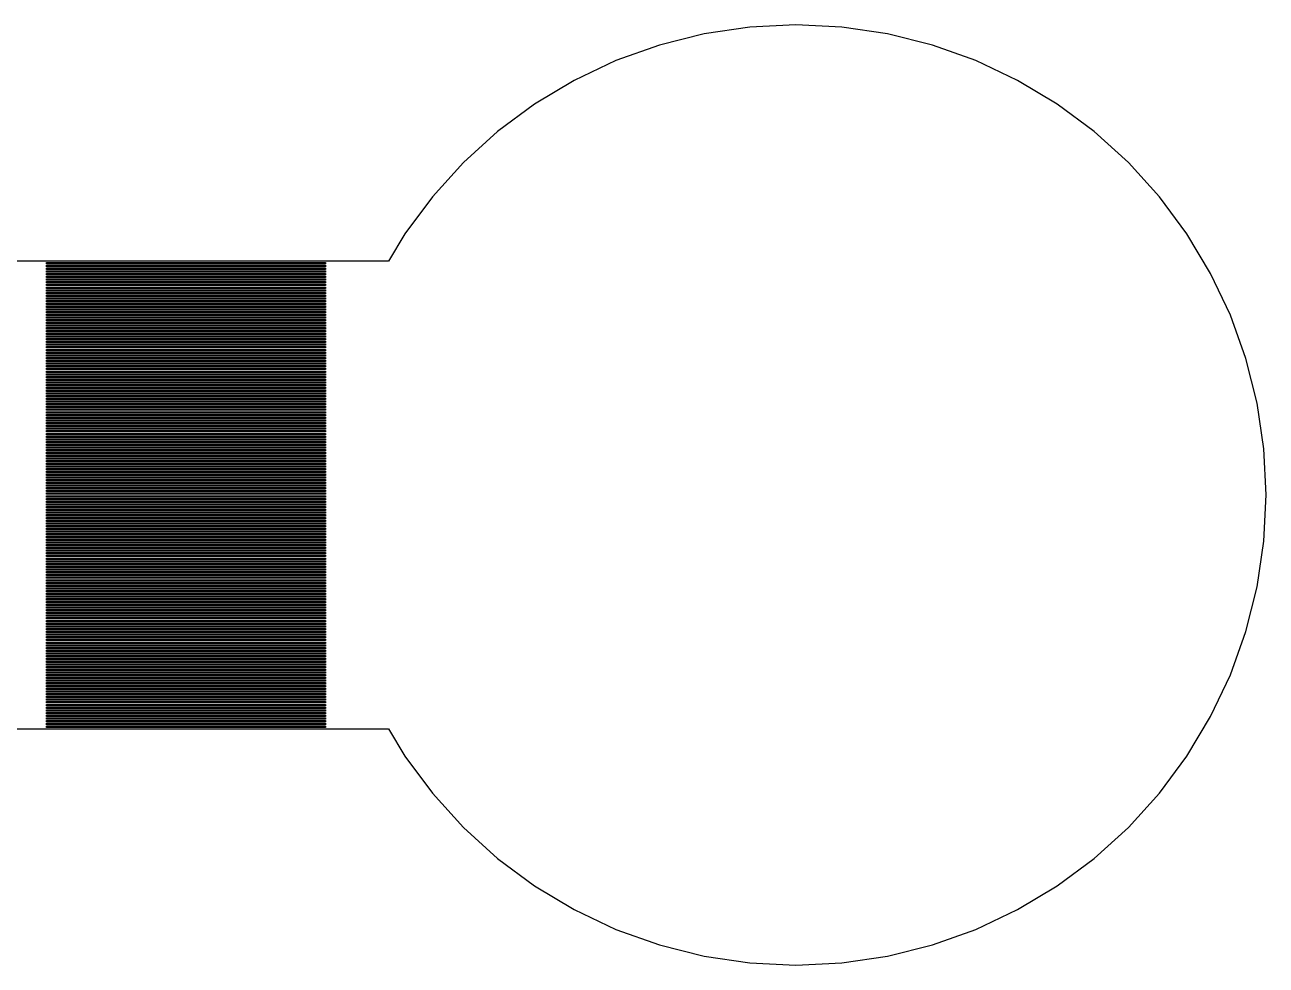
# Model space of a CAD drawing. Extents: x 0 to 105, y -4 to 66.
# Drawn here: x 24.31 to 33.47, y -3.97 to 2.97 of the extents above; entities that cross this region are included whole.
import ezdxf

# ---------------------------------------------------------------- set-up
doc = ezdxf.new("R2010")
doc.units = 0

msp = doc.modelspace()

# ---------------------------------------------------------------- linework, layer by layer
for p, q in [((29.6599, 2.95328), (29.323, 2.90332)), ((30, 2.96999), (29.6599, 2.95328)), ((30.3401, 2.95328), (30, 2.96999)), ((30.677, 2.90332), (30.3401, 2.95328)), ((29.323, 2.90332), (28.9927, 2.82057)), ((31.0073, 2.82057), (30.677, 2.90332)), ((28.9927, 2.82057), (28.6721, 2.70586)), ((31.3279, 2.70586), (31.0073, 2.82057)), ((28.6721, 2.70586), (28.3642, 2.56026)), ((31.6357, 2.56026), (31.3279, 2.70586)), ((28.3642, 2.56026), (28.0722, 2.38519)), ((31.9278, 2.38519), (31.6357, 2.56026)), ((28.0722, 2.38519), (27.7986, 2.18234)), ((32.2013, 2.18234), (31.9278, 2.38519)), ((27.7986, 2.18234), (27.5463, 1.95366)), ((32.4537, 1.95366), (32.2013, 2.18234)), ((27.5463, 1.95366), (27.3176, 1.70134)), ((32.6823, 1.70134), (32.4537, 1.95366)), ((27.3176, 1.70134), (27.1148, 1.42783)), ((32.8852, 1.42783), (32.6823, 1.70134)), ((27.1148, 1.42783), (26.9932, 1.22499)), ((33.0603, 1.13574), (32.8852, 1.42783)), ((26.9932, 1.22499), (24.0068, 1.22499)), ((24.47, 1.20499), (24.47, 1.215)), ((24.47, 1.215), (26.53, 1.215)), ((26.53, 1.20499), (24.47, 1.20499)), ((24.47, 1.185), (24.47, 1.19499)), ((24.47, 1.19499), (26.53, 1.19499)), ((26.53, 1.215), (26.53, 1.20499)), ((26.53, 1.19499), (26.53, 1.185)), ((26.53, 1.185), (24.47, 1.185)), ((24.47, 1.16499), (24.47, 1.17499)), ((24.47, 1.17499), (26.53, 1.17499)), ((26.53, 1.16499), (24.47, 1.16499)), ((24.47, 1.14499), (24.47, 1.155)), ((24.47, 1.155), (26.53, 1.155)), ((26.53, 1.14499), (24.47, 1.14499)), ((24.47, 1.125), (24.47, 1.13499)), ((24.47, 1.13499), (26.53, 1.13499)), ((26.53, 1.125), (24.47, 1.125)), ((24.47, 1.105), (24.47, 1.11499)), ((24.47, 1.11499), (26.53, 1.11499)), ((26.53, 1.105), (24.47, 1.105)), ((26.53, 1.17499), (26.53, 1.16499)), ((26.53, 1.155), (26.53, 1.14499)), ((26.53, 1.13499), (26.53, 1.125)), ((26.53, 1.11499), (26.53, 1.105)), ((33.2059, 0.827911), (33.0603, 1.13574)), ((24.47, 1.08499), (24.47, 1.09499)), ((24.47, 1.09499), (26.53, 1.09499)), ((26.53, 1.08499), (24.47, 1.08499)), ((24.47, 1.06499), (24.47, 1.075)), ((24.47, 1.075), (26.53, 1.075)), ((26.53, 1.06499), (24.47, 1.06499)), ((24.47, 1.045), (24.47, 1.05499)), ((24.47, 1.05499), (26.53, 1.05499)), ((26.53, 1.045), (24.47, 1.045)), ((24.47, 1.02499), (24.47, 1.03499)), ((24.47, 1.03499), (26.53, 1.03499)), ((26.53, 1.02499), (24.47, 1.02499)), ((24.47, 1.00499), (24.47, 1.015)), ((24.47, 1.015), (26.53, 1.015)), ((26.53, 1.09499), (26.53, 1.08499)), ((26.53, 1.075), (26.53, 1.06499)), ((26.53, 1.05499), (26.53, 1.045)), ((26.53, 1.03499), (26.53, 1.02499)), ((26.53, 1.015), (26.53, 1.00499)), ((26.53, 1.00499), (24.47, 1.00499)), ((24.47, 0.984985), (24.47, 0.994995)), ((24.47, 0.994995), (26.53, 0.994995)), ((26.53, 0.984985), (24.47, 0.984985)), ((24.47, 0.964996), (24.47, 0.974991)), ((24.47, 0.974991), (26.53, 0.974991)), ((26.53, 0.964996), (24.47, 0.964996)), ((24.47, 0.944992), (24.47, 0.954987)), ((24.47, 0.954987), (26.53, 0.954987)), ((26.53, 0.944992), (24.47, 0.944992)), ((24.47, 0.924988), (24.47, 0.934998)), ((24.47, 0.934998), (26.53, 0.934998)), ((26.53, 0.924988), (24.47, 0.924988)), ((26.53, 0.994995), (26.53, 0.984985)), ((26.53, 0.974991), (26.53, 0.964996)), ((26.53, 0.954987), (26.53, 0.944992)), ((26.53, 0.934998), (26.53, 0.924988)), ((24.47, 0.904999), (24.47, 0.914993)), ((24.47, 0.914993), (26.53, 0.914993)), ((26.53, 0.904999), (24.47, 0.904999)), ((24.47, 0.884995), (24.47, 0.894989)), ((24.47, 0.894989), (26.53, 0.894989)), ((26.53, 0.884995), (24.47, 0.884995)), ((24.47, 0.86499), (24.47, 0.875)), ((24.47, 0.875), (26.53, 0.875)), ((26.53, 0.86499), (24.47, 0.86499)), ((24.47, 0.844986), (24.47, 0.854996)), ((24.47, 0.854996), (26.53, 0.854996)), ((26.53, 0.844986), (24.47, 0.844986)), ((24.47, 0.824997), (24.47, 0.834991)), ((24.47, 0.834991), (26.53, 0.834991)), ((26.53, 0.824997), (24.47, 0.824997)), ((26.53, 0.914993), (26.53, 0.904999)), ((26.53, 0.894989), (26.53, 0.884995)), ((26.53, 0.875), (26.53, 0.86499)), ((26.53, 0.854996), (26.53, 0.844986)), ((26.53, 0.834991), (26.53, 0.824997)), ((33.3206, 0.507278), (33.2059, 0.827911)), ((24.47, 0.804993), (24.47, 0.814987)), ((24.47, 0.814987), (26.53, 0.814987)), ((26.53, 0.804993), (24.47, 0.804993)), ((24.47, 0.784988), (24.47, 0.794998)), ((24.47, 0.794998), (26.53, 0.794998)), ((26.53, 0.784988), (24.47, 0.784988)), ((24.47, 0.764999), (24.47, 0.774994)), ((24.47, 0.774994), (26.53, 0.774994)), ((26.53, 0.764999), (24.47, 0.764999)), ((24.47, 0.744995), (24.47, 0.75499)), ((24.47, 0.75499), (26.53, 0.75499)), ((26.53, 0.744995), (24.47, 0.744995)), ((24.47, 0.724991), (24.47, 0.734985)), ((24.47, 0.734985), (26.53, 0.734985)), ((26.53, 0.814987), (26.53, 0.804993)), ((26.53, 0.794998), (26.53, 0.784988)), ((26.53, 0.774994), (26.53, 0.764999)), ((26.53, 0.75499), (26.53, 0.744995)), ((26.53, 0.734985), (26.53, 0.724991)), ((26.53, 0.724991), (24.47, 0.724991)), ((24.47, 0.704987), (24.47, 0.714996)), ((24.47, 0.714996), (26.53, 0.714996)), ((26.53, 0.704987), (24.47, 0.704987)), ((24.47, 0.684998), (24.47, 0.694992)), ((24.47, 0.694992), (26.53, 0.694992)), ((26.53, 0.684998), (24.47, 0.684998)), ((24.47, 0.664993), (24.47, 0.674988)), ((24.47, 0.674988), (26.53, 0.674988)), ((26.53, 0.664993), (24.47, 0.664993)), ((24.47, 0.644989), (24.47, 0.654999)), ((24.47, 0.654999), (26.53, 0.654999)), ((26.53, 0.644989), (24.47, 0.644989)), ((26.53, 0.714996), (26.53, 0.704987)), ((26.53, 0.694992), (26.53, 0.684998)), ((26.53, 0.674988), (26.53, 0.664993)), ((26.53, 0.654999), (26.53, 0.644989)), ((24.47, 0.625), (24.47, 0.634995)), ((24.47, 0.634995), (26.53, 0.634995)), ((26.53, 0.625), (24.47, 0.625)), ((24.47, 0.604996), (24.47, 0.61499)), ((24.47, 0.61499), (26.53, 0.61499)), ((26.53, 0.604996), (24.47, 0.604996)), ((24.47, 0.584991), (24.47, 0.594986)), ((24.47, 0.594986), (26.53, 0.594986)), ((26.53, 0.584991), (24.47, 0.584991)), ((24.47, 0.564987), (24.47, 0.574997)), ((24.47, 0.574997), (26.53, 0.574997)), ((26.53, 0.564987), (24.47, 0.564987)), ((24.47, 0.544998), (24.47, 0.554993)), ((24.47, 0.554993), (26.53, 0.554993)), ((26.53, 0.634995), (26.53, 0.625)), ((26.53, 0.61499), (26.53, 0.604996)), ((26.53, 0.594986), (26.53, 0.584991)), ((26.53, 0.574997), (26.53, 0.564987)), ((26.53, 0.554993), (26.53, 0.544998)), ((26.53, 0.544998), (24.47, 0.544998)), ((24.47, 0.524994), (24.47, 0.534988)), ((24.47, 0.534988), (26.53, 0.534988)), ((26.53, 0.524994), (24.47, 0.524994)), ((24.47, 0.50499), (24.47, 0.514999)), ((24.47, 0.514999), (26.53, 0.514999)), ((26.53, 0.50499), (24.47, 0.50499)), ((24.47, 0.484985), (24.47, 0.494995)), ((24.47, 0.494995), (26.53, 0.494995)), ((26.53, 0.484985), (24.47, 0.484985)), ((24.47, 0.464996), (24.47, 0.474991)), ((24.47, 0.474991), (26.53, 0.474991)), ((26.53, 0.464996), (24.47, 0.464996)), ((26.53, 0.534988), (26.53, 0.524994)), ((26.53, 0.514999), (26.53, 0.50499)), ((26.53, 0.494995), (26.53, 0.484985)), ((26.53, 0.474991), (26.53, 0.464996)), ((33.4033, 0.176956), (33.3206, 0.507278)), ((24.47, 0.444992), (24.47, 0.454987)), ((24.47, 0.454987), (26.53, 0.454987)), ((26.53, 0.444992), (24.47, 0.444992)), ((24.47, 0.424988), (24.47, 0.434998)), ((24.47, 0.434998), (26.53, 0.434998)), ((26.53, 0.424988), (24.47, 0.424988)), ((24.47, 0.404999), (24.47, 0.414993)), ((24.47, 0.414993), (26.53, 0.414993)), ((26.53, 0.404999), (24.47, 0.404999)), ((24.47, 0.384995), (24.47, 0.394989)), ((24.47, 0.394989), (26.53, 0.394989)), ((26.53, 0.384995), (24.47, 0.384995)), ((24.47, 0.36499), (24.47, 0.375)), ((24.47, 0.375), (26.53, 0.375)), ((26.53, 0.454987), (26.53, 0.444992)), ((26.53, 0.434998), (26.53, 0.424988)), ((26.53, 0.414993), (26.53, 0.404999)), ((26.53, 0.394989), (26.53, 0.384995)), ((26.53, 0.375), (26.53, 0.36499)), ((26.53, 0.36499), (24.47, 0.36499)), ((24.47, 0.344986), (24.47, 0.354996)), ((24.47, 0.354996), (26.53, 0.354996)), ((26.53, 0.344986), (24.47, 0.344986)), ((24.47, 0.324997), (24.47, 0.334991)), ((24.47, 0.334991), (26.53, 0.334991)), ((26.53, 0.324997), (24.47, 0.324997)), ((24.47, 0.304993), (24.47, 0.314987)), ((24.47, 0.314987), (26.53, 0.314987)), ((26.53, 0.304993), (24.47, 0.304993)), ((24.47, 0.284988), (24.47, 0.294998)), ((24.47, 0.294998), (26.53, 0.294998)), ((26.53, 0.284988), (24.47, 0.284988)), ((24.47, 0.264999), (24.47, 0.274994)), ((24.47, 0.274994), (26.53, 0.274994)), ((26.53, 0.354996), (26.53, 0.344986)), ((26.53, 0.334991), (26.53, 0.324997)), ((26.53, 0.314987), (26.53, 0.304993)), ((26.53, 0.294998), (26.53, 0.284988)), ((26.53, 0.274994), (26.53, 0.264999)), ((26.53, 0.264999), (24.47, 0.264999)), ((24.47, 0.244995), (24.47, 0.25499)), ((24.47, 0.25499), (26.53, 0.25499)), ((26.53, 0.244995), (24.47, 0.244995)), ((24.47, 0.224991), (24.47, 0.234985)), ((24.47, 0.234985), (26.53, 0.234985)), ((26.53, 0.224991), (24.47, 0.224991)), ((24.47, 0.204987), (24.47, 0.214996)), ((24.47, 0.214996), (26.53, 0.214996)), ((26.53, 0.204987), (24.47, 0.204987)), ((24.47, 0.184998), (24.47, 0.194992)), ((24.47, 0.194992), (26.53, 0.194992)), ((26.53, 0.184998), (24.47, 0.184998)), ((26.53, 0.25499), (26.53, 0.244995)), ((26.53, 0.234985), (26.53, 0.224991)), ((26.53, 0.214996), (26.53, 0.204987)), ((26.53, 0.194992), (26.53, 0.184998)), ((24.47, 0.164993), (24.47, 0.174988)), ((24.47, 0.174988), (26.53, 0.174988)), ((26.53, 0.164993), (24.47, 0.164993)), ((24.47, 0.144989), (24.47, 0.154999)), ((24.47, 0.154999), (26.53, 0.154999)), ((26.53, 0.144989), (24.47, 0.144989)), ((24.47, 0.125), (24.47, 0.134995)), ((24.47, 0.134995), (26.53, 0.134995)), ((26.53, 0.125), (24.47, 0.125)), ((24.47, 0.104996), (24.47, 0.11499)), ((24.47, 0.11499), (26.53, 0.11499)), ((26.53, 0.104996), (24.47, 0.104996)), ((24.47, 0.084991), (24.47, 0.094986)), ((24.47, 0.094986), (26.53, 0.094986)), ((26.53, 0.174988), (26.53, 0.164993)), ((26.53, 0.154999), (26.53, 0.144989)), ((26.53, 0.134995), (26.53, 0.125)), ((26.53, 0.11499), (26.53, 0.104996)), ((26.53, 0.094986), (26.53, 0.084991)), ((33.4533, -0.159882), (33.4033, 0.176956)), ((26.53, 0.084991), (24.47, 0.084991)), ((24.47, 0.064987), (24.47, 0.074997)), ((24.47, 0.074997), (26.53, 0.074997)), ((26.53, 0.064987), (24.47, 0.064987)), ((24.47, 0.044998), (24.47, 0.054993)), ((24.47, 0.054993), (26.53, 0.054993)), ((26.53, 0.044998), (24.47, 0.044998)), ((24.47, 0.024994), (24.47, 0.034988)), ((24.47, 0.034988), (26.53, 0.034988)), ((26.53, 0.024994), (24.47, 0.024994)), ((24.47, 0.00499), (24.47, 0.014999)), ((24.47, 0.014999), (26.53, 0.014999)), ((26.53, 0.00499), (24.47, 0.00499)), ((26.53, 0.074997), (26.53, 0.064987)), ((26.53, 0.054993), (26.53, 0.044998)), ((26.53, 0.034988), (26.53, 0.024994)), ((26.53, 0.014999), (26.53, 0.00499)), ((24.47, -0.015015), (24.47, -0.005005)), ((24.47, -0.005005), (26.53, -0.005005)), ((26.53, -0.015015), (24.47, -0.015015)), ((24.47, -0.035004), (24.47, -0.025009)), ((24.47, -0.025009), (26.53, -0.025009)), ((26.53, -0.035004), (24.47, -0.035004)), ((24.47, -0.055008), (24.47, -0.045013)), ((24.47, -0.045013), (26.53, -0.045013)), ((26.53, -0.055008), (24.47, -0.055008)), ((24.47, -0.075012), (24.47, -0.065002)), ((24.47, -0.065002), (26.53, -0.065002)), ((26.53, -0.075012), (24.47, -0.075012)), ((24.47, -0.095001), (24.47, -0.085007)), ((24.47, -0.085007), (26.53, -0.085007)), ((26.53, -0.005005), (26.53, -0.015015)), ((26.53, -0.025009), (26.53, -0.035004)), ((26.53, -0.045013), (26.53, -0.055008)), ((26.53, -0.065002), (26.53, -0.075012)), ((26.53, -0.085007), (26.53, -0.095001)), ((26.53, -0.095001), (24.47, -0.095001)), ((24.47, -0.115005), (24.47, -0.105011)), ((24.47, -0.105011), (26.53, -0.105011)), ((26.53, -0.115005), (24.47, -0.115005)), ((24.47, -0.13501), (24.47, -0.125)), ((24.47, -0.125), (26.53, -0.125)), ((26.53, -0.13501), (24.47, -0.13501)), ((24.47, -0.155014), (24.47, -0.145004)), ((24.47, -0.145004), (26.53, -0.145004)), ((26.53, -0.155014), (24.47, -0.155014)), ((24.47, -0.175003), (24.47, -0.165009)), ((24.47, -0.165009), (26.53, -0.165009)), ((26.53, -0.175003), (24.47, -0.175003)), ((26.53, -0.105011), (26.53, -0.115005)), ((26.53, -0.125), (26.53, -0.13501)), ((26.53, -0.145004), (26.53, -0.155014)), ((26.53, -0.165009), (26.53, -0.175003)), ((33.47, -0.5), (33.4533, -0.159882)), ((24.47, -0.195007), (24.47, -0.185013)), ((24.47, -0.185013), (26.53, -0.185013)), ((26.53, -0.195007), (24.47, -0.195007)), ((24.47, -0.215012), (24.47, -0.205002)), ((24.47, -0.205002), (26.53, -0.205002)), ((26.53, -0.215012), (24.47, -0.215012)), ((24.47, -0.235001), (24.47, -0.225006)), ((24.47, -0.225006), (26.53, -0.225006)), ((26.53, -0.235001), (24.47, -0.235001)), ((24.47, -0.255005), (24.47, -0.24501)), ((24.47, -0.24501), (26.53, -0.24501)), ((26.53, -0.255005), (24.47, -0.255005)), ((24.47, -0.275009), (24.47, -0.265015)), ((24.47, -0.265015), (26.53, -0.265015)), ((26.53, -0.185013), (26.53, -0.195007)), ((26.53, -0.205002), (26.53, -0.215012)), ((26.53, -0.225006), (26.53, -0.235001)), ((26.53, -0.24501), (26.53, -0.255005)), ((26.53, -0.265015), (26.53, -0.275009)), ((26.53, -0.275009), (24.47, -0.275009)), ((24.47, -0.295013), (24.47, -0.285004)), ((24.47, -0.285004), (26.53, -0.285004)), ((26.53, -0.295013), (24.47, -0.295013)), ((24.47, -0.315002), (24.47, -0.305008)), ((24.47, -0.305008), (26.53, -0.305008)), ((26.53, -0.315002), (24.47, -0.315002)), ((24.47, -0.335007), (24.47, -0.325012)), ((24.47, -0.325012), (26.53, -0.325012)), ((26.53, -0.335007), (24.47, -0.335007)), ((24.47, -0.355011), (24.47, -0.345001)), ((24.47, -0.345001), (26.53, -0.345001)), ((26.53, -0.355011), (24.47, -0.355011)), ((24.47, -0.375), (24.47, -0.365005)), ((24.47, -0.365005), (26.53, -0.365005)), ((26.53, -0.285004), (26.53, -0.295013)), ((26.53, -0.305008), (26.53, -0.315002)), ((26.53, -0.325012), (26.53, -0.335007)), ((26.53, -0.345001), (26.53, -0.355011)), ((26.53, -0.365005), (26.53, -0.375)), ((26.53, -0.375), (24.47, -0.375)), ((24.47, -0.395004), (24.47, -0.38501)), ((24.47, -0.38501), (26.53, -0.38501)), ((26.53, -0.395004), (24.47, -0.395004)), ((24.47, -0.415009), (24.47, -0.405014)), ((24.47, -0.405014), (26.53, -0.405014)), ((26.53, -0.415009), (24.47, -0.415009)), ((24.47, -0.435013), (24.47, -0.425003)), ((24.47, -0.425003), (26.53, -0.425003)), ((26.53, -0.435013), (24.47, -0.435013)), ((24.47, -0.455002), (24.47, -0.445007)), ((24.47, -0.445007), (26.53, -0.445007)), ((26.53, -0.455002), (24.47, -0.455002)), ((26.53, -0.38501), (26.53, -0.395004)), ((26.53, -0.405014), (26.53, -0.415009)), ((26.53, -0.425003), (26.53, -0.435013)), ((26.53, -0.445007), (26.53, -0.455002)), ((24.47, -0.475006), (24.47, -0.465012)), ((24.47, -0.465012), (26.53, -0.465012)), ((26.53, -0.475006), (24.47, -0.475006)), ((24.47, -0.49501), (24.47, -0.485001)), ((24.47, -0.485001), (26.53, -0.485001)), ((26.53, -0.49501), (24.47, -0.49501)), ((24.47, -0.514999), (24.47, -0.50499)), ((24.47, -0.50499), (26.53, -0.50499)), ((26.53, -0.514999), (24.47, -0.514999)), ((24.47, -0.534988), (24.47, -0.524994)), ((24.47, -0.524994), (26.53, -0.524994)), ((26.53, -0.534988), (24.47, -0.534988)), ((24.47, -0.554993), (24.47, -0.544998)), ((24.47, -0.544998), (26.53, -0.544998)), ((26.53, -0.465012), (26.53, -0.475006)), ((26.53, -0.485001), (26.53, -0.49501)), ((26.53, -0.50499), (26.53, -0.514999)), ((26.53, -0.524994), (26.53, -0.534988)), ((26.53, -0.544998), (26.53, -0.554993)), ((33.4533, -0.840118), (33.47, -0.5)), ((26.53, -0.554993), (24.47, -0.554993)), ((24.47, -0.574997), (24.47, -0.564987)), ((24.47, -0.564987), (26.53, -0.564987)), ((26.53, -0.574997), (24.47, -0.574997)), ((24.47, -0.594986), (24.47, -0.584991)), ((24.47, -0.584991), (26.53, -0.584991)), ((26.53, -0.594986), (24.47, -0.594986)), ((24.47, -0.61499), (24.47, -0.604996)), ((24.47, -0.604996), (26.53, -0.604996)), ((26.53, -0.61499), (24.47, -0.61499)), ((24.47, -0.634995), (24.47, -0.625)), ((24.47, -0.625), (26.53, -0.625)), ((26.53, -0.634995), (24.47, -0.634995)), ((26.53, -0.564987), (26.53, -0.574997)), ((26.53, -0.584991), (26.53, -0.594986)), ((26.53, -0.604996), (26.53, -0.61499)), ((26.53, -0.625), (26.53, -0.634995)), ((24.47, -0.654999), (24.47, -0.644989)), ((24.47, -0.644989), (26.53, -0.644989)), ((26.53, -0.654999), (24.47, -0.654999)), ((24.47, -0.674988), (24.47, -0.664993)), ((24.47, -0.664993), (26.53, -0.664993)), ((26.53, -0.674988), (24.47, -0.674988)), ((24.47, -0.694992), (24.47, -0.684998)), ((24.47, -0.684998), (26.53, -0.684998)), ((26.53, -0.694992), (24.47, -0.694992)), ((24.47, -0.714996), (24.47, -0.704987)), ((24.47, -0.704987), (26.53, -0.704987)), ((26.53, -0.714996), (24.47, -0.714996)), ((24.47, -0.734985), (24.47, -0.724991)), ((24.47, -0.724991), (26.53, -0.724991)), ((26.53, -0.644989), (26.53, -0.654999)), ((26.53, -0.664993), (26.53, -0.674988)), ((26.53, -0.684998), (26.53, -0.694992)), ((26.53, -0.704987), (26.53, -0.714996)), ((26.53, -0.724991), (26.53, -0.734985)), ((26.53, -0.734985), (24.47, -0.734985)), ((24.47, -0.75499), (24.47, -0.744995)), ((24.47, -0.744995), (26.53, -0.744995)), ((26.53, -0.75499), (24.47, -0.75499)), ((24.47, -0.774994), (24.47, -0.764999)), ((24.47, -0.764999), (26.53, -0.764999)), ((26.53, -0.774994), (24.47, -0.774994)), ((24.47, -0.794998), (24.47, -0.784988)), ((24.47, -0.784988), (26.53, -0.784988)), ((26.53, -0.794998), (24.47, -0.794998)), ((24.47, -0.814987), (24.47, -0.804993)), ((24.47, -0.804993), (26.53, -0.804993)), ((26.53, -0.814987), (24.47, -0.814987)), ((26.53, -0.744995), (26.53, -0.75499)), ((26.53, -0.764999), (26.53, -0.774994)), ((26.53, -0.784988), (26.53, -0.794998)), ((26.53, -0.804993), (26.53, -0.814987)), ((24.47, -0.834991), (24.47, -0.824997)), ((24.47, -0.824997), (26.53, -0.824997)), ((26.53, -0.834991), (24.47, -0.834991)), ((24.47, -0.854996), (24.47, -0.844986)), ((24.47, -0.844986), (26.53, -0.844986)), ((26.53, -0.854996), (24.47, -0.854996)), ((24.47, -0.875), (24.47, -0.86499)), ((24.47, -0.86499), (26.53, -0.86499)), ((26.53, -0.875), (24.47, -0.875)), ((24.47, -0.894989), (24.47, -0.884995)), ((24.47, -0.884995), (26.53, -0.884995)), ((26.53, -0.894989), (24.47, -0.894989)), ((24.47, -0.914993), (24.47, -0.904999)), ((24.47, -0.904999), (26.53, -0.904999)), ((26.53, -0.914993), (24.47, -0.914993)), ((26.53, -0.824997), (26.53, -0.834991)), ((26.53, -0.844986), (26.53, -0.854996)), ((26.53, -0.86499), (26.53, -0.875)), ((26.53, -0.884995), (26.53, -0.894989)), ((26.53, -0.904999), (26.53, -0.914993)), ((33.4033, -1.17696), (33.4533, -0.840118)), ((24.47, -0.934998), (24.47, -0.924988)), ((24.47, -0.924988), (26.53, -0.924988)), ((26.53, -0.934998), (24.47, -0.934998)), ((24.47, -0.954987), (24.47, -0.944992)), ((24.47, -0.944992), (26.53, -0.944992)), ((26.53, -0.954987), (24.47, -0.954987)), ((24.47, -0.974991), (24.47, -0.964996)), ((24.47, -0.964996), (26.53, -0.964996)), ((26.53, -0.974991), (24.47, -0.974991)), ((24.47, -0.994995), (24.47, -0.984985)), ((24.47, -0.984985), (26.53, -0.984985)), ((26.53, -0.994995), (24.47, -0.994995)), ((24.47, -1.015), (24.47, -1.00499)), ((24.47, -1.00499), (26.53, -1.00499)), ((26.53, -0.924988), (26.53, -0.934998)), ((26.53, -0.944992), (26.53, -0.954987)), ((26.53, -0.964996), (26.53, -0.974991)), ((26.53, -0.984985), (26.53, -0.994995)), ((26.53, -1.00499), (26.53, -1.015)), ((26.53, -1.015), (24.47, -1.015)), ((24.47, -1.03499), (24.47, -1.02499)), ((24.47, -1.02499), (26.53, -1.02499)), ((26.53, -1.03499), (24.47, -1.03499)), ((24.47, -1.05499), (24.47, -1.045)), ((24.47, -1.045), (26.53, -1.045)), ((26.53, -1.05499), (24.47, -1.05499)), ((24.47, -1.075), (24.47, -1.06499)), ((24.47, -1.06499), (26.53, -1.06499)), ((26.53, -1.075), (24.47, -1.075)), ((24.47, -1.09499), (24.47, -1.08499)), ((24.47, -1.08499), (26.53, -1.08499)), ((26.53, -1.09499), (24.47, -1.09499)), ((26.53, -1.02499), (26.53, -1.03499)), ((26.53, -1.045), (26.53, -1.05499)), ((26.53, -1.06499), (26.53, -1.075)), ((26.53, -1.08499), (26.53, -1.09499)), ((24.47, -1.11499), (24.47, -1.105)), ((24.47, -1.105), (26.53, -1.105)), ((26.53, -1.11499), (24.47, -1.11499)), ((24.47, -1.13499), (24.47, -1.125)), ((24.47, -1.125), (26.53, -1.125)), ((26.53, -1.13499), (24.47, -1.13499)), ((24.47, -1.155), (24.47, -1.14499)), ((24.47, -1.14499), (26.53, -1.14499)), ((26.53, -1.155), (24.47, -1.155)), ((24.47, -1.17499), (24.47, -1.16499)), ((24.47, -1.16499), (26.53, -1.16499)), ((26.53, -1.17499), (24.47, -1.17499)), ((24.47, -1.19499), (24.47, -1.185)), ((24.47, -1.185), (26.53, -1.185)), ((26.53, -1.105), (26.53, -1.11499)), ((26.53, -1.125), (26.53, -1.13499)), ((26.53, -1.14499), (26.53, -1.155)), ((26.53, -1.16499), (26.53, -1.17499)), ((26.53, -1.185), (26.53, -1.19499)), ((33.3206, -1.50728), (33.4033, -1.17696)), ((26.53, -1.19499), (24.47, -1.19499)), ((24.47, -1.215), (24.47, -1.20499)), ((24.47, -1.20499), (26.53, -1.20499)), ((26.53, -1.215), (24.47, -1.215)), ((24.47, -1.23499), (24.47, -1.22499)), ((24.47, -1.22499), (26.53, -1.22499)), ((26.53, -1.23499), (24.47, -1.23499)), ((24.47, -1.25499), (24.47, -1.245)), ((24.47, -1.245), (26.53, -1.245)), ((26.53, -1.25499), (24.47, -1.25499)), ((24.47, -1.27499), (24.47, -1.265)), ((24.47, -1.265), (26.53, -1.265)), ((26.53, -1.27499), (24.47, -1.27499)), ((26.53, -1.20499), (26.53, -1.215)), ((26.53, -1.22499), (26.53, -1.23499)), ((26.53, -1.245), (26.53, -1.25499)), ((26.53, -1.265), (26.53, -1.27499)), ((24.47, -1.295), (24.47, -1.28499)), ((24.47, -1.28499), (26.53, -1.28499)), ((26.53, -1.295), (24.47, -1.295)), ((24.47, -1.31499), (24.47, -1.30499)), ((24.47, -1.30499), (26.53, -1.30499)), ((26.53, -1.31499), (24.47, -1.31499)), ((24.47, -1.33499), (24.47, -1.325)), ((24.47, -1.325), (26.53, -1.325)), ((26.53, -1.33499), (24.47, -1.33499)), ((24.47, -1.355), (24.47, -1.34499)), ((24.47, -1.34499), (26.53, -1.34499)), ((26.53, -1.355), (24.47, -1.355)), ((24.47, -1.375), (24.47, -1.36499)), ((24.47, -1.36499), (26.53, -1.36499)), ((26.53, -1.28499), (26.53, -1.295)), ((26.53, -1.30499), (26.53, -1.31499)), ((26.53, -1.325), (26.53, -1.33499)), ((26.53, -1.34499), (26.53, -1.355)), ((26.53, -1.36499), (26.53, -1.375)), ((26.53, -1.375), (24.47, -1.375)), ((24.47, -1.39499), (24.47, -1.38499)), ((24.47, -1.38499), (26.53, -1.38499)), ((26.53, -1.39499), (24.47, -1.39499)), ((24.47, -1.41499), (24.47, -1.405)), ((24.47, -1.405), (26.53, -1.405)), ((26.53, -1.41499), (24.47, -1.41499)), ((24.47, -1.435), (24.47, -1.42499)), ((24.47, -1.42499), (26.53, -1.42499)), ((26.53, -1.435), (24.47, -1.435)), ((24.47, -1.45499), (24.47, -1.44499)), ((24.47, -1.44499), (26.53, -1.44499)), ((26.53, -1.45499), (24.47, -1.45499)), ((24.47, -1.47499), (24.47, -1.465)), ((24.47, -1.465), (26.53, -1.465)), ((26.53, -1.38499), (26.53, -1.39499)), ((26.53, -1.405), (26.53, -1.41499)), ((26.53, -1.42499), (26.53, -1.435)), ((26.53, -1.44499), (26.53, -1.45499)), ((26.53, -1.465), (26.53, -1.47499)), ((26.53, -1.47499), (24.47, -1.47499)), ((24.47, -1.495), (24.47, -1.48499)), ((24.47, -1.48499), (26.53, -1.48499)), ((26.53, -1.495), (24.47, -1.495)), ((24.47, -1.515), (24.47, -1.50499)), ((24.47, -1.50499), (26.53, -1.50499)), ((26.53, -1.515), (24.47, -1.515)), ((24.47, -1.53499), (24.47, -1.52499)), ((24.47, -1.52499), (26.53, -1.52499)), ((26.53, -1.53499), (24.47, -1.53499)), ((24.47, -1.55499), (24.47, -1.545)), ((24.47, -1.545), (26.53, -1.545)), ((26.53, -1.55499), (24.47, -1.55499)), ((26.53, -1.48499), (26.53, -1.495)), ((26.53, -1.50499), (26.53, -1.515)), ((26.53, -1.52499), (26.53, -1.53499)), ((26.53, -1.545), (26.53, -1.55499)), ((33.2059, -1.82791), (33.3206, -1.50728)), ((24.47, -1.575), (24.47, -1.56499)), ((24.47, -1.56499), (26.53, -1.56499)), ((26.53, -1.575), (24.47, -1.575)), ((24.47, -1.59499), (24.47, -1.58499)), ((24.47, -1.58499), (26.53, -1.58499)), ((26.53, -1.59499), (24.47, -1.59499)), ((24.47, -1.61499), (24.47, -1.605)), ((24.47, -1.605), (26.53, -1.605)), ((26.53, -1.61499), (24.47, -1.61499)), ((24.47, -1.63499), (24.47, -1.625)), ((24.47, -1.625), (26.53, -1.625)), ((26.53, -1.63499), (24.47, -1.63499)), ((24.47, -1.655), (24.47, -1.64499)), ((24.47, -1.64499), (26.53, -1.64499)), ((26.53, -1.56499), (26.53, -1.575)), ((26.53, -1.58499), (26.53, -1.59499)), ((26.53, -1.605), (26.53, -1.61499)), ((26.53, -1.625), (26.53, -1.63499)), ((26.53, -1.64499), (26.53, -1.655)), ((26.53, -1.655), (24.47, -1.655)), ((24.47, -1.67499), (24.47, -1.66499)), ((24.47, -1.66499), (26.53, -1.66499)), ((26.53, -1.67499), (24.47, -1.67499)), ((24.47, -1.69499), (24.47, -1.685)), ((24.47, -1.685), (26.53, -1.685)), ((26.53, -1.69499), (24.47, -1.69499)), ((24.47, -1.715), (24.47, -1.70499)), ((24.47, -1.70499), (26.53, -1.70499)), ((26.53, -1.715), (24.47, -1.715)), ((24.47, -1.73499), (24.47, -1.72499)), ((24.47, -1.72499), (26.53, -1.72499)), ((26.53, -1.73499), (24.47, -1.73499)), ((26.53, -1.66499), (26.53, -1.67499)), ((26.53, -1.685), (26.53, -1.69499)), ((26.53, -1.70499), (26.53, -1.715)), ((26.53, -1.72499), (26.53, -1.73499)), ((24.47, -1.75499), (24.47, -1.745)), ((24.47, -1.745), (26.53, -1.745)), ((26.53, -1.75499), (24.47, -1.75499)), ((24.47, -1.77499), (24.47, -1.765)), ((24.47, -1.765), (26.53, -1.765)), ((26.53, -1.77499), (24.47, -1.77499)), ((24.47, -1.795), (24.47, -1.78499)), ((24.47, -1.78499), (26.53, -1.78499)), ((26.53, -1.795), (24.47, -1.795)), ((24.47, -1.81499), (24.47, -1.80499)), ((24.47, -1.80499), (26.53, -1.80499)), ((26.53, -1.81499), (24.47, -1.81499)), ((24.47, -1.83499), (24.47, -1.825)), ((24.47, -1.825), (26.53, -1.825)), ((26.53, -1.745), (26.53, -1.75499)), ((26.53, -1.765), (26.53, -1.77499)), ((26.53, -1.78499), (26.53, -1.795)), ((26.53, -1.80499), (26.53, -1.81499)), ((26.53, -1.825), (26.53, -1.83499)), ((33.0603, -2.13574), (33.2059, -1.82791)), ((26.53, -1.83499), (24.47, -1.83499)), ((24.47, -1.855), (24.47, -1.84499)), ((24.47, -1.84499), (26.53, -1.84499)), ((26.53, -1.855), (24.47, -1.855)), ((24.47, -1.875), (24.47, -1.86499)), ((24.47, -1.86499), (26.53, -1.86499)), ((26.53, -1.875), (24.47, -1.875)), ((24.47, -1.89499), (24.47, -1.88499)), ((24.47, -1.88499), (26.53, -1.88499)), ((26.53, -1.89499), (24.47, -1.89499)), ((24.47, -1.91499), (24.47, -1.905)), ((24.47, -1.905), (26.53, -1.905)), ((26.53, -1.91499), (24.47, -1.91499)), ((26.53, -1.84499), (26.53, -1.855)), ((26.53, -1.86499), (26.53, -1.875)), ((26.53, -1.88499), (26.53, -1.89499)), ((26.53, -1.905), (26.53, -1.91499)), ((24.47, -1.935), (24.47, -1.92499)), ((24.47, -1.92499), (26.53, -1.92499)), ((26.53, -1.935), (24.47, -1.935)), ((24.47, -1.95499), (24.47, -1.94499)), ((24.47, -1.94499), (26.53, -1.94499)), ((26.53, -1.95499), (24.47, -1.95499)), ((24.47, -1.97499), (24.47, -1.965)), ((24.47, -1.965), (26.53, -1.965)), ((26.53, -1.97499), (24.47, -1.97499)), ((24.47, -1.995), (24.47, -1.98499)), ((24.47, -1.98499), (26.53, -1.98499)), ((26.53, -1.995), (24.47, -1.995)), ((24.47, -2.015), (24.47, -2.00499)), ((24.47, -2.00499), (26.53, -2.00499)), ((26.53, -2.015), (24.47, -2.015)), ((26.53, -1.92499), (26.53, -1.935)), ((26.53, -1.94499), (26.53, -1.95499)), ((26.53, -1.965), (26.53, -1.97499)), ((26.53, -1.98499), (26.53, -1.995)), ((26.53, -2.00499), (26.53, -2.015)), ((24.47, -2.03499), (24.47, -2.02499)), ((24.47, -2.02499), (26.53, -2.02499)), ((26.53, -2.03499), (24.47, -2.03499)), ((24.47, -2.05499), (24.47, -2.045)), ((24.47, -2.045), (26.53, -2.045)), ((26.53, -2.05499), (24.47, -2.05499)), ((24.47, -2.075), (24.47, -2.06499)), ((24.47, -2.06499), (26.53, -2.06499)), ((26.53, -2.075), (24.47, -2.075)), ((24.47, -2.09499), (24.47, -2.08499)), ((24.47, -2.08499), (26.53, -2.08499)), ((26.53, -2.09499), (24.47, -2.09499)), ((24.47, -2.11499), (24.47, -2.105)), ((24.47, -2.105), (26.53, -2.105)), ((26.53, -2.02499), (26.53, -2.03499)), ((26.53, -2.045), (26.53, -2.05499)), ((26.53, -2.06499), (26.53, -2.075)), ((26.53, -2.08499), (26.53, -2.09499)), ((26.53, -2.105), (26.53, -2.11499)), ((26.53, -2.11499), (24.47, -2.11499)), ((24.47, -2.13499), (24.47, -2.125)), ((24.47, -2.125), (26.53, -2.125)), ((26.53, -2.13499), (24.47, -2.13499)), ((24.47, -2.155), (24.47, -2.14499)), ((24.47, -2.14499), (26.53, -2.14499)), ((26.53, -2.155), (24.47, -2.155)), ((24.47, -2.17499), (24.47, -2.16499)), ((24.47, -2.16499), (26.53, -2.16499)), ((26.53, -2.17499), (24.47, -2.17499)), ((24.47, -2.19499), (24.47, -2.185)), ((24.47, -2.185), (26.53, -2.185)), ((26.53, -2.19499), (24.47, -2.19499)), ((26.53, -2.125), (26.53, -2.13499)), ((26.53, -2.14499), (26.53, -2.155)), ((26.53, -2.16499), (26.53, -2.17499)), ((26.53, -2.185), (26.53, -2.19499)), ((32.8852, -2.42783), (33.0603, -2.13574)), ((24.0068, -2.22499), (26.9932, -2.22499)), ((24.47, -2.215), (24.47, -2.20499)), ((24.47, -2.20499), (26.53, -2.20499)), ((26.53, -2.215), (24.47, -2.215)), ((26.53, -2.20499), (26.53, -2.215)), ((26.9932, -2.22499), (27.1148, -2.42783)), ((27.1148, -2.42783), (27.3176, -2.70134)), ((32.6823, -2.70134), (32.8852, -2.42783)), ((27.3176, -2.70134), (27.5463, -2.95366)), ((32.4537, -2.95366), (32.6823, -2.70134)), ((27.5463, -2.95366), (27.7986, -3.18234)), ((32.2013, -3.18234), (32.4537, -2.95366)), ((27.7986, -3.18234), (28.0722, -3.38519)), ((31.9278, -3.38519), (32.2013, -3.18234)), ((28.0722, -3.38519), (28.3642, -3.56026)), ((31.6357, -3.56026), (31.9278, -3.38519)), ((28.3642, -3.56026), (28.6721, -3.70586)), ((31.3279, -3.70586), (31.6357, -3.56026)), ((28.6721, -3.70586), (28.9927, -3.82057)), ((31.0073, -3.82057), (31.3279, -3.70586)), ((28.9927, -3.82057), (29.323, -3.90332)), ((30.677, -3.90332), (31.0073, -3.82057)), ((29.323, -3.90332), (29.6599, -3.95328)), ((30.3401, -3.95328), (30.677, -3.90332)), ((29.6599, -3.95328), (30, -3.96999)), ((30, -3.96999), (30.3401, -3.95328))]:
    msp.add_line(p, q)

doc.saveas('drawing.dxf')
